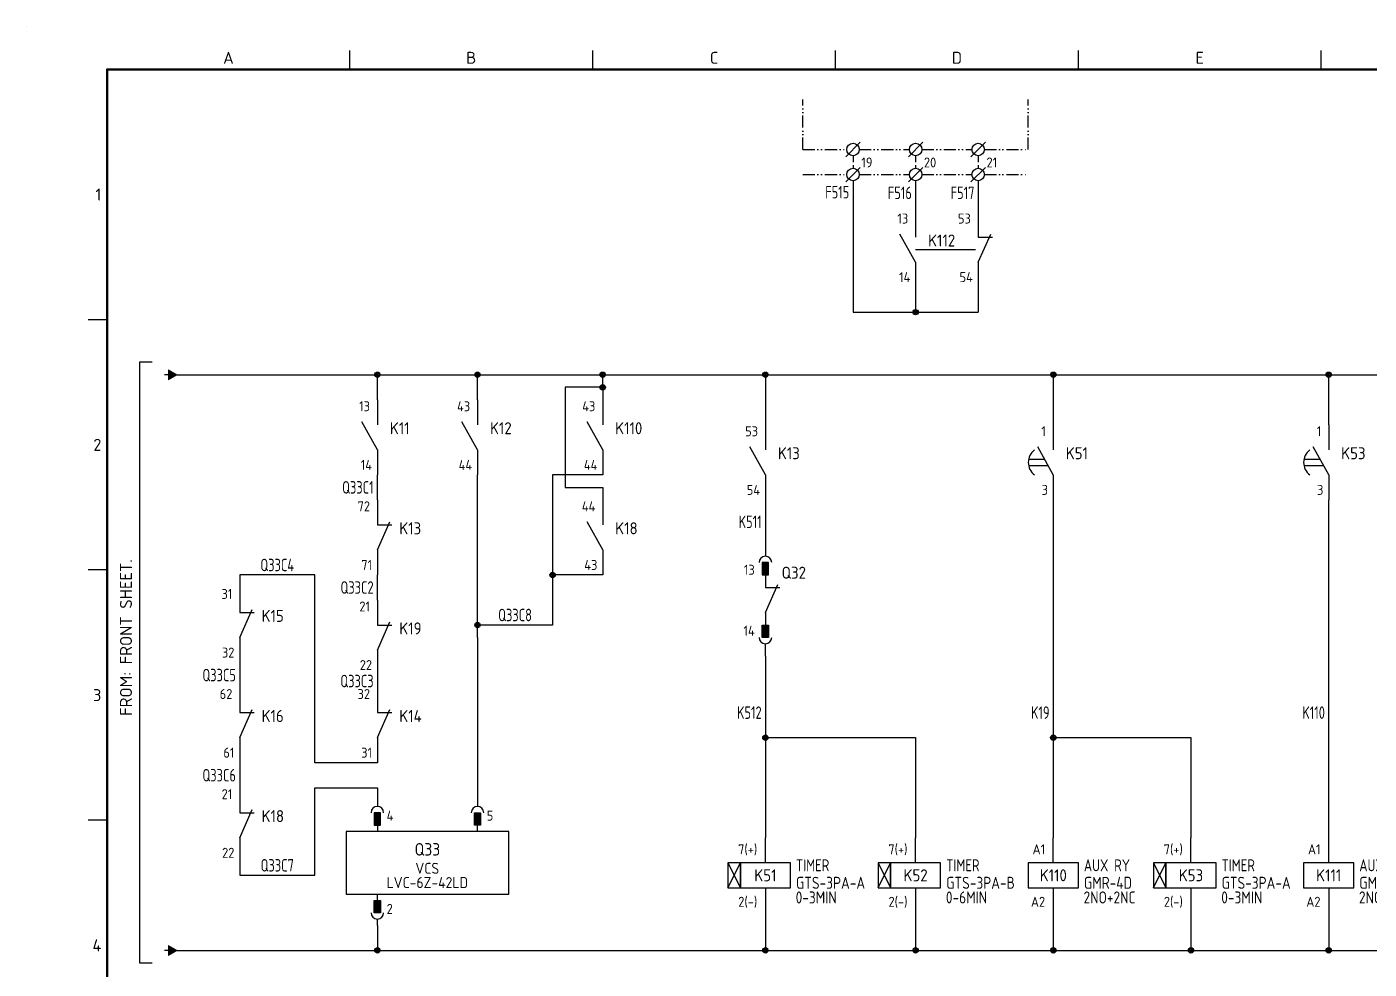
# Model space of a CAD drawing. Extents: x 0 to 556, y 1 to 306.
# Drawn here: x 0 to 268.1, y 103.8 to 292 of the extents above; entities that cross this region are included whole.
import ezdxf
from ezdxf.enums import TextEntityAlignment as Align

# ---------------------------------------------------------------- set-up
doc = ezdxf.new("R2010")
doc.units = 0
doc.linetypes.add('ACAD_ISO12W100', pattern=[21, 12, -3, 0, -3, 0, -3])
doc.linetypes.add('HIDDEN', pattern=[0.375, 0.25, -0.125])
for name, color, linetype in [('LINK', 7, 'Continuous'), ('MISC', 7, 'Continuous'), ('Sheet Line', 3, 'Continuous'), ('Sheet Text', 2, 'Continuous'), ('SYMS', 7, 'Continuous'), ('TAGS', 7, 'Continuous'), ('TERMS', 7, 'Continuous'), ('WIRE_YELLOW', 2, 'Continuous'), ('WIREFIXED', 7, 'Continuous'), ('WIRENO', 7, 'Continuous')]:
    doc.layers.add(name, color=color, linetype=linetype)
doc.layers.add('Sheet Out Line', color=2, linetype='Continuous', lineweight=50)
doc.styles.add('WD', font='ISOCP2.shx')
doc.styles.add('WD_IEC', font='ISOCP2.shx', dxfattribs={"width": 1.1, "height": 2.4, "bigfont": 'whgtxt.shx'})

# ---------------------------------------------------------------- blocks, each defined once
blk = doc.blocks.new('VB422_AUXCONTACT1')
for p, q in [((0, 7.5), (0, 2.5)), ((0, -2.5), (2.5, 3.12)), ((0, 2.5), (2.87, 2.5)), ((0, -2.5), (0, -7.5))]:
    blk.add_line(p, q)
at = {"linetype": 'Continuous', "style": 'WD_IEC'}
for tag, p in [('TERM01', (-1.47, 5.21)), ('TERM02', (-1.06, -6.5))]:
    blk.add_attdef(tag, text='', height=2, dxfattribs=at).set_placement(p, align=Align.RIGHT)
at = {"style": 'WD_IEC', "flags": 1}
for tag, p, height in [('X2TERM01', (0, 7.5), 0.34), ('X4LINK', (-0.55, 0), 0.32), ('X1LINK', (1.92, 0), 0.32), ('X8TERM02', (0, -7.5), 0.34)]:
    blk.add_attdef(tag, p, '', height=height, dxfattribs=at)
at = {"style": 'WD_IEC'}
for tag, p in [('TAG2', (4.38, 0.62)), ('TEXT1', (4.38, -2.89)), ('TEXT2', (4.38, -6.09))]:
    blk.add_attdef(tag, p, '', height=2.4, dxfattribs=at)
for tag, p in [('INST', (-2.43, -9.12)), ('LOC', (-2.58, -10.73))]:
    blk.add_attdef(tag, text='', height=1, dxfattribs=at).set_placement(p, align=Align.RIGHT)
at = {"style": 'WD_IEC', "flags": 1}
for tag, p in [('FAMILY', (-2.53, -13.64)), ('XREF', (-2.58, -12.19)), ('CONTACT', (-2.6, -15.24))]:
    blk.add_attdef(tag, text='', height=1, dxfattribs=at).set_placement(p, align=Align.RIGHT)
blk = doc.blocks.new('HT0_TB1')
blk.add_circle((0, 0), 1.25)
at = {"layer": 'SYMS'}
blk.add_line((-1.44, -1.44), (1.44, 1.44), dxfattribs=at)
at = {"flags": 1}
for tag, p, height, style in [('X4LINK', (-1.25, 0), 0.01, 'WD'), ('X4TERM01', (-1.25, 0), 0.25, 'WD_IEC'), ('X2TERM01', (0, 1.25), 0.25, 'WD_IEC'), ('X1LINK', (1.25, 0), 0.01, 'WD'), ('X1TERM01', (1.25, 0), 0.25, 'WD_IEC'), ('X8TERM01', (0, -1.25), 0.25, 'WD_IEC')]:
    blk.add_attdef(tag, p, '', height=height, dxfattribs=dict(at, style=style))
blk = doc.blocks.new('WD_WNV')
at = {"linetype": 'Continuous', "style": 'WD_IEC', "width": 0.8}
blk.add_attdef('WIRENO', text='', height=2.5, rotation=90, dxfattribs=at).set_placement((-0.75, 0), align=Align.CENTER)
at = {"style": 'WD_IEC', "flags": 1}
for tag, p in [('W08USER', (-1, 0.375)), ('W04USER', (-1, 0.875)), ('W05USER', (-1, 0.75)), ('W09USER', (-1, 0.25)), ('W03USER', (-1, 1)), ('W06USER', (-1, 0.625)), ('W07USER', (-1, 0.5)), ('W02USER', (-1, 1.125)), ('W01USER', (-1, 1.25)), ('W10USER', (-1, 0.125))]:
    blk.add_attdef(tag, text='', height=0.08, dxfattribs=at).set_placement(p, align=Align.CENTER)
blk = doc.blocks.new('VB421_AUXCONTACT1')
for p, q in [((0, 7.5), (0, 2.5)), ((0, -2.5), (-3.12, 3.12)), ((0, -2.5), (0, -7.5))]:
    blk.add_line(p, q)
at = {"linetype": 'Continuous', "style": 'WD_IEC'}
for tag, p in [('TERM01', (-1.47, 5.21)), ('TERM02', (-1.06, -6.5))]:
    blk.add_attdef(tag, text='', height=2, dxfattribs=at).set_placement(p, align=Align.RIGHT)
at = {"style": 'WD_IEC', "flags": 1}
for tag, p, height in [('X2TERM01', (0, 7.5), 0.34), ('X4LINK', (-2.75, 0), 0.32), ('X1LINK', (0, 0), 0.34), ('X8TERM02', (0, -7.5), 0.34)]:
    blk.add_attdef(tag, p, '', height=height, dxfattribs=at)
at = {"style": 'WD_IEC'}
for tag, p in [('TAG2', (2.5, 0.62)), ('TEXT1', (2.5, -2.89)), ('TEXT2', (2.5, -6.09))]:
    blk.add_attdef(tag, p, '', height=2.4, dxfattribs=at)
for tag, p in [('INST', (-2.43, -9.12)), ('LOC', (-2.58, -10.73))]:
    blk.add_attdef(tag, text='', height=1, dxfattribs=at).set_placement(p, align=Align.RIGHT)
at = {"style": 'WD_IEC', "flags": 1}
for tag, p in [('FAMILY', (-2.53, -13.64)), ('XREF', (-2.58, -12.19)), ('CONTACT', (-2.6, -15.24))]:
    blk.add_attdef(tag, text='', height=1, dxfattribs=at).set_placement(p, align=Align.RIGHT)
blk = doc.blocks.new('HT0W_TB1')
blk.add_circle((0, 0), 1.25)
at = {"layer": 'SYMS'}
blk.add_line((-1.44, -1.44), (1.44, 1.44), dxfattribs=at)
at = {"style": 'WD_IEC', "flags": 1}
for tag, p in [('INST', (-1.04, 7.87)), ('LOC', (-1.04, 4.87))]:
    blk.add_attdef(tag, text='', height=2.5, dxfattribs=at).set_placement(p, align=Align.BOTTOM_RIGHT)
at = {"style": 'WD_IEC'}
blk.add_attdef('TAGSTRIP', text='', height=2.5, dxfattribs=at).set_placement((-1.04, 1.87), align=Align.BOTTOM_RIGHT)
blk.add_attdef('TERM01', text='', height=2, dxfattribs=at).set_placement((1.66, 0.81), align=Align.BOTTOM_LEFT)
at = {"flags": 1}
for tag, p, height, style in [('X4LINK', (-1.25, 0), 0.01, 'WD'), ('X4TERM01', (-1.25, 0), 0.25, 'WD_IEC'), ('STRIPSEQ', (-0.02, -0.02), 0.025, 'WD_IEC'), ('X2TERM01', (0, 1.25), 0.25, 'WD_IEC'), ('X1LINK', (1.25, 0), 0.01, 'WD'), ('X1TERM01', (1.25, 0), 0.25, 'WD_IEC'), ('LINKTERM', (-0.02, -0.06), 0.025, 'WD_IEC'), ('X8TERM01', (0, -1.25), 0.25, 'WD_IEC')]:
    blk.add_attdef(tag, p, '', height=height, dxfattribs=dict(at, style=style))
at = {"style": 'WD_IEC', "flags": 1}
for tag, height, p in [('MFG', 1, (-2.09, -3.63)), ('CAT', 1, (-1.95, -2.37)), ('ASSYCODE', 1, (-2.04, -4.92)), ('DESC1', 2, (-1.78, -7.62)), ('DESC3', 2, (-1.78, -12.55)), ('DESC2', 2, (-1.78, -10.06))]:
    blk.add_attdef(tag, text='', height=height, dxfattribs=at).set_placement(p, align=Align.RIGHT)
blk = doc.blocks.new('LSSA3')
blk.add_circle((0, 292), 0.01)
at = {"layer": 'Sheet Line'}
for p, q in [((64.5, 283.5), (64.5, 287.25)), ((113, 283.5), (113, 287.25)), ((161.5, 283.5), (161.5, 287.25)), ((210, 283.5), (210, 287.25)), ((258.5, 283.5), (258.5, 287.25)), ((16, 233.5), (12.25, 233.5)), ((16, 183.5), (12.25, 183.5)), ((16, 133.5), (12.25, 133.5))]:
    blk.add_line(p, q, dxfattribs=at)
at = {"layer": 'Sheet Out Line'}
blk.add_lwpolyline([(16, 6.5), (404, 6.5), (404, 283.5), (16, 283.5)], close=True, dxfattribs=at)
at = {"style": 'WD_IEC', "width": 1.1}
for tag, height, p in [('DESC4', 2.4, (57.5, 39.5)), ('CUSTOMERS31', 3.8, (219, 38)), ('TITLE1', 3.6, (333, 37.5)), ('CUSTOMERS21', 3.8, (219, 35.25)), ('DESC3', 2.4, (57.5, 33.5)), ('CUSTOMERS32', 3.8, (219, 32.5)), ('TITLE2', 3.6, (333, 32.5)), ('CUSTOMERS22', 3.8, (219, 29.75)), ('RN', 3.5, (398, 28.75)), ('DESC2', 2.4, (57.5, 27.5)), ('CUSTOMERS33', 3.8, (219, 27)), ('TITLE3', 3.6, (333, 27.5)), ('DESC1', 2.4, (57.5, 21.5)), ('FILE', 2.4, (314, 18.5)), ('WORKNO', 3.5, (365.5, 18.5)), ('DESC0', 2.4, (57.5, 15.5)), ('SHN', 2.4, (395, 12)), ('TSH', 2.4, (401, 9))]:
    blk.add_attdef(tag, text='', height=height, dxfattribs=at).set_placement(p, align=Align.MIDDLE_CENTER)
at = {"style": 'WD_IEC'}
for tag, p in [('DATE4', (96.5, 39.5)), ('DRWN4', (111.5, 39.5)), ('DSGN4', (126.5, 39.5)), ('CHKD4', (141.5, 39.5)), ('APPD4', (156.5, 39.5)), ('DATE3', (96.5, 33.5)), ('DRWN3', (111.5, 33.5)), ('DSGN3', (126.5, 33.5)), ('CHKD3', (141.5, 33.5)), ('APPD3', (156.5, 33.5)), ('DATE2', (96.5, 27.5)), ('DRWN2', (111.5, 27.5)), ('DSGN2', (126.5, 27.5)), ('CHKD2', (141.5, 27.5)), ('APPD2', (156.5, 27.5)), ('DATE1', (96.5, 21.5)), ('DRWN1', (111.5, 21.5)), ('DSGN1', (126.5, 21.5)), ('CHKD1', (141.5, 21.5)), ('APPD1', (156.5, 21.5)), ('DATE0', (96.5, 15.5)), ('DRWN0', (111.5, 15.5)), ('DSGN0', (126.5, 15.5)), ('CHKD0', (141.5, 15.5)), ('APPD0', (156.5, 15.5))]:
    blk.add_attdef(tag, text='', height=2.4, dxfattribs=at).set_placement(p, align=Align.MIDDLE_CENTER)
at = {"style": 'WD_IEC', "width": 1.1}
for tag, p in [('DWG1ST', (345, 10.5)), ('DWGNO', (373.49, 10.5))]:
    blk.add_attdef(tag, text='', height=3.5, dxfattribs=at).set_placement(p, align=Align.MIDDLE_LEFT)
at = {"style": 'WD_IEC', "width": 1.1, "flags": 9}
blk.add_attdef('WD_TB', (0, 0), '', height=2.4, dxfattribs=at)
at = {"layer": 'Sheet Text', "style": 'WD_IEC', "width": 1.1}
for s, p in [('A', (40.25, 284.62)), ('B', (88.75, 284.62)), ('C', (137.25, 284.62)), ('D', (185.75, 284.62)), ('E', (234.25, 284.62))]:
    blk.add_text(s, height=2.4, dxfattribs=at).set_placement(p, align=Align.CENTER)
for s, p in [('1', (14.88, 258.5)), ('2', (14.88, 208.5)), ('3', (14.88, 158.5)), ('4', (14.88, 108.5))]:
    blk.add_text(s, height=2.4, dxfattribs=at).set_placement(p, align=Align.MIDDLE_RIGHT)
blk = doc.blocks.new('VA21_VCSQ2')
for p, q in [((0, 0), (0, -1.25)), ((20, 0), (20, -1.25)), ((20, -6.25), (20, -2.5)), ((0, -5), (0, -6.25)), ((26.25, -6.25), (-6.25, -6.25)), ((-6.25, -6.25), (-6.25, -18.75)), ((0, -6.25), (0, -6.25)), ((26.25, -18.75), (26.25, -6.25)), ((-6.25, -10.01), (-6.25, -10.01)), ((-6.25, -18.75), (26.25, -18.75)), ((0, -18.75), (0, -18.75)), ((0, -20), (0, -18.75)), ((0, -25), (0, -23.75))]:
    blk.add_line(p, q)
for points in [[(0.62, -2.5), (-0.62, -2.5), (-0.62, -5), (0.62, -5)], [(19.38, -2.5), (20.62, -2.5), (20.62, -5), (19.38, -5)], [(0.62, -22.5), (-0.62, -22.5), (-0.62, -20), (0.62, -20)]]:
    blk.add_lwpolyline(points, close=True)
for centre, start, end in [((0, -2.5), 0, 180), ((20, -2.5), 0, 180), ((0, -22.5), 180, 0)]:
    blk.add_arc(centre, 1.25, start, end)
for points in [[(0.62, -5), (0.62, -2.5), (-0.62, -5), (-0.62, -2.5)], [(19.38, -5), (19.38, -2.5), (20.62, -5), (20.62, -2.5)], [(0.62, -20), (0.62, -22.5), (-0.62, -20), (-0.62, -22.5)]]:
    blk.add_solid(points)
at = {"flags": 1}
for tag, p, height, style in [('X2TERM01', (0, 0), 0.08, 'WD'), ('X2TERM03', (20, 0), 0.08, 'WD'), ('FAMILY', (26.85, -10.78), 1, 'WD_IEC'), ('CAT', (26.86, -9.24), 1, 'WD_IEC'), ('CATDESC', (26.85, -12.28), 1, 'WD_IEC'), ('MFG', (26.9, -13.57), 1, 'WD_IEC'), ('ASSYCODE', (26.79, -14.93), 1, 'WD_IEC'), ('RATING10', (26.79, -16.3), 1, 'WD_IEC'), ('RATING1', (26.79, -17.67), 1, 'WD_IEC'), ('RATING2', (26.79, -19.04), 1, 'WD_IEC'), ('X8TERM02', (0, -25), 0.08, 'WD')]:
    blk.add_attdef(tag, p, '', height=height, dxfattribs=dict(at, style=style))
at = {"linetype": 'Continuous', "style": 'WD'}
for tag, p in [('TERM01', (1.85, -3.08)), ('TERM03', (21.85, -3.08)), ('TERM02', (1.85, -21.72))]:
    blk.add_attdef(tag, text='', height=2, dxfattribs=at).set_placement(p, align=Align.MIDDLE_LEFT)
at = {"style": 'WD_IEC', "flags": 1}
for tag, p in [('LOC', (26.95, -7.35)), ('INST', (26.98, -6.05))]:
    blk.add_attdef(tag, text='', height=1, dxfattribs=at).set_placement(p, align=Align.MIDDLE_LEFT)
at = {"style": 'WD_IEC'}
for tag, height, p in [('TAG1', 2.5, (9.99, -9.81)), ('RATING12', 2.2, (9.97, -13.6)), ('RATING11', 2.2, (9.97, -16.45))]:
    blk.add_attdef(tag, text='', height=height, dxfattribs=at).set_placement(p, align=Align.MIDDLE_CENTER)
at = {"lineweight": 9, "style": 'WD_IEC'}
for tag, p in [('NO', (-4.31, -38.19)), ('NC', (-4.31, -41.69))]:
    blk.add_attdef(tag, text='', height=2.5, dxfattribs=at).set_placement(p, align=Align.TOP_RIGHT)
for tag, p in [('XREFNO', (-2.81, -38.19)), ('XREFNC', (-2.81, -41.69))]:
    blk.add_attdef(tag, text='', height=2.5, dxfattribs=at).set_placement(p, align=Align.TOP_LEFT)
blk = doc.blocks.new('WDDOT')
for radius in [0.529, 0.33, 0.164]:
    blk.add_circle((0, 0), radius)
blk = doc.blocks.new('VONF1N')
blk.add_hatch(color=256).paths.add_polyline_path([(1, -0.768), (-1, -0.768), (0, -2.5)])
at = {"flags": 128}
blk.add_lwpolyline([(0, -0.768), (0, 0)], dxfattribs=at)
at = {"lineweight": 0, "flags": 128}
for points in [[(1, -0.768), (-1, -0.768), (0, -2.5)], [(1, -0.768), (0, -2.5)]]:
    blk.add_lwpolyline(points, dxfattribs=at)
at = {"style": 'WD', "flags": 1}
for tag, p in [('X2TERM01', (0, -0.768)), ('X8TERM02', (0, -2.5))]:
    blk.add_attdef(tag, p, '', height=0.08, dxfattribs=at)
blk = doc.blocks.new('VJ31_TIMER_COIL1')
for p, q in [((0, 2.5), (0, 7.5)), ((-7.5, -2.5), (-5, 2.5)), ((-7.5, 2.5), (-5, -2.5)), ((0, -2.5), (0, -7.5))]:
    blk.add_line(p, q)
for points in [[(-7.5, 2.5), (-7.5, -2.5), (-5, -2.5), (-5, 2.5)], [(-5, 2.5), (-5, -2.5), (5, -2.5), (5, 2.5)]]:
    blk.add_lwpolyline(points, close=True)
at = {"style": 'WD_IEC'}
for tag, p in [('TERM01', (-1.63, 4.2)), ('TERM02', (-1.63, -6.29))]:
    blk.add_attdef(tag, text='', height=2, dxfattribs=at).set_placement(p, align=Align.RIGHT)
at = {"flags": 1}
for tag, p, height, style in [('X2TERM01', (0, 7.5), 0.08, 'WD'), ('X4LINK', (-7.5, 0), 0.32, 'WD_IEC'), ('LOC', (1.75, -5.81), 1, 'WD'), ('INST', (1.91, -4.61), 1, 'WD'), ('X8TERM02', (0, -7.5), 0.08, 'WD'), ('CAT', (1.81, -7.11), 1, 'WD'), ('FAMILY', (1.87, -8.35), 1, 'WD'), ('ASSYCODE', (1.66, -10.93), 1, 'WD'), ('MFG', (1.68, -9.67), 1, 'WD'), ('WDTAGALT', (1.66, -12.18), 1, 'WD')]:
    blk.add_attdef(tag, p, '', height=height, dxfattribs=dict(at, style=style))
at = {"style": 'WD_IEC'}
for tag, p, width in [('RATING12', (6.11, 0.8), 0.85), ('RATING11', (6.11, -2.7), 0.9), ('TEXT1', (6.04, -5.62), 0.9)]:
    blk.add_attdef(tag, p, '', height=2.4, dxfattribs=dict(at, width=width))
blk.add_attdef('TAG1', text='', height=2.4, dxfattribs=at).set_placement((0, 0), align=Align.MIDDLE_CENTER)
at = {"style": 'WD_IEC', "width": 0.9, "flags": 1}
blk.add_attdef('X1LINK', (5, 0), '', height=0.32, dxfattribs=at)
at = {"lineweight": 9, "style": 'WD_IEC'}
for tag, p in [('NO', (-5.5, -16.5)), ('NC', (-5.5, -20))]:
    blk.add_attdef(tag, text='', height=2.5, dxfattribs=at).set_placement(p, align=Align.TOP_RIGHT)
for tag, p in [('XREFNO', (-4, -16.5)), ('XREFNC', (-4, -20))]:
    blk.add_attdef(tag, text='', height=2.5, dxfattribs=at).set_placement(p, align=Align.TOP_LEFT)
blk = doc.blocks.new('VJ11_AUXRY_Q1')
for p, q in [((0, 2.5), (0, 7.5)), ((0, -2.5), (0, -7.5))]:
    blk.add_line(p, q)
blk.add_lwpolyline([(-5, 2.5), (-5, -2.5), (5, -2.5), (5, 2.5)], close=True)
at = {"style": 'WD_IEC'}
for tag, p in [('TERM01', (-1.63, 4.2)), ('TERM02', (-1.63, -6.29))]:
    blk.add_attdef(tag, text='', height=2, dxfattribs=at).set_placement(p, align=Align.RIGHT)
at = {"style": 'WD_IEC', "flags": 1}
for tag, p, height in [('X2TERM01', (0, 7.5), 0.32), ('X4LINK', (-5, 0), 0.32), ('X1LINK', (5, 0), 0.32), ('LOC', (2.14, -5.76), 1), ('INST', (2.17, -4.46), 1), ('X8TERM02', (0, -7.5), 0.32), ('FAMILY', (2.27, -7.15), 1), ('MFG', (2.34, -8.68), 1), ('ASSYCODE', (2.25, -11.11), 1), ('CAT', (2.31, -9.98), 1), ('WDTAGALT', (2.25, -12.35), 1), ('PEER_PINLIST', (2.25, -13.65), 1)]:
    blk.add_attdef(tag, p, '', height=height, dxfattribs=at)
at = {"style": 'WD_IEC'}
for tag, p, width in [('RATING12', (6.11, 0.8), 0.85), ('RATING11', (6.11, -2.7), 0.9), ('RATING1', (6.04, -5.62), 0.9)]:
    blk.add_attdef(tag, p, '', height=2.4, dxfattribs=dict(at, width=width))
blk.add_attdef('TAG1', text='', height=2.4, dxfattribs=at).set_placement((0, 0), align=Align.MIDDLE_CENTER)
at = {"lineweight": 9, "style": 'WD_IEC'}
for tag, p in [('NO', (-5.5, -16.5)), ('NC', (-5.5, -20))]:
    blk.add_attdef(tag, text='', height=2.5, dxfattribs=at).set_placement(p, align=Align.TOP_RIGHT)
for tag, p in [('XREFNO', (-4, -16.5)), ('XREFNC', (-4, -20))]:
    blk.add_attdef(tag, text='', height=2.5, dxfattribs=at).set_placement(p, align=Align.TOP_LEFT)
blk = doc.blocks.new('VJ321_TIMER1')
for p, q in [((0, 7.5), (0, 2.5)), ((0, -2.5), (-3.12, 3.12)), ((-4.94, 0.62), (-1.74, 0.62)), ((-4.94, -0.62), (-1.04, -0.62)), ((0, -2.5), (0, -7.5))]:
    blk.add_line(p, q)
blk.add_arc((-1.88, 0), 3.12, 126.8699, 233.1301)
at = {"linetype": 'Continuous', "style": 'WD_IEC'}
for tag, p in [('TERM01', (-1.47, 5.21)), ('TERM02', (-1.06, -6.5))]:
    blk.add_attdef(tag, text='', height=2, dxfattribs=at).set_placement(p, align=Align.RIGHT)
at = {"style": 'WD_IEC', "flags": 1}
for tag, p in [('X2TERM01', (0, 7.5)), ('X4LINK', (-5.75, 0)), ('X1LINK', (-0.5, 0)), ('X8TERM02', (0, -7.5))]:
    blk.add_attdef(tag, p, '', height=0.32, dxfattribs=at)
at = {"style": 'WD_IEC'}
for tag, p in [('TAG2', (2.5, 0.62)), ('TEXT1', (2.5, -2.89)), ('TEXT2', (2.5, -6.09))]:
    blk.add_attdef(tag, p, '', height=2.4, dxfattribs=at)
at = {"style": 'WD', "flags": 1}
for tag, p in [('INST', (-7.16, 1.33)), ('LOC', (-7.26, -0.03)), ('FAMILY', (-7.22, -2.55)), ('XREF', (-7.24, -1.29)), ('CONTACT', (-7.29, -3.89))]:
    blk.add_attdef(tag, text='', height=1, dxfattribs=at).set_placement(p, align=Align.RIGHT)
blk = doc.blocks.new('VA122_AUXCONTACT')
for p, q in [((0, 11.25), (0, 8.75)), ((0, 7.5), (0, 2.5)), ((0, -2.5), (2.5, 3.12)), ((0, 2.5), (2.87, 2.5)), ((0, -2.5), (0, -7.5)), ((0, -11.25), (0, -8.75))]:
    blk.add_line(p, q)
for points in [[(0.62, 7.5), (-0.62, 7.5), (-0.62, 5), (0.62, 5)], [(0.62, -7.5), (-0.62, -7.5), (-0.62, -5), (0.62, -5)]]:
    blk.add_lwpolyline(points, close=True)
for centre, start, end in [((0, 7.5), 0, 180), ((0, -7.5), 180, 0)]:
    blk.add_arc(centre, 1.25, start, end)
for points in [[(0.62, 5), (0.62, 7.5), (-0.62, 5), (-0.62, 7.5)], [(0.62, -5), (0.62, -7.5), (-0.62, -5), (-0.62, -7.5)]]:
    blk.add_solid(points)
at = {"flags": 1}
for tag, p, height, style in [('X2TERM01', (0, 11.25), 0.08, 'WD'), ('X4LINK', (-0.55, 0), 0.32, 'WD_IEC'), ('X1LINK', (1.92, 0), 0.32, 'WD_IEC'), ('X8TERM02', (0, -11.25), 0.08, 'WD')]:
    blk.add_attdef(tag, p, '', height=height, dxfattribs=dict(at, style=style))
at = {"style": 'WD_IEC'}
for tag, p in [('TERM01', (-2.13, 5.04)), ('TERM02', (-2.13, -7.13))]:
    blk.add_attdef(tag, text='', height=2, dxfattribs=at).set_placement(p, align=Align.RIGHT)
for tag, p in [('TAG2', (3.23, 5.46)), ('TEXT1', (3.23, 1.42)), ('TEXT2', (3.23, -1.5))]:
    blk.add_attdef(tag, text='', height=2.4, dxfattribs=at).set_placement(p, align=Align.MIDDLE_LEFT)
at = {"style": 'WD_IEC', "flags": 1}
blk.add_attdef('XREF', text='', height=1.8, dxfattribs=at).set_placement((3.23, -3.96), align=Align.MIDDLE_LEFT)
for tag, p in [('INST', (-2.37, -9.97)), ('LOC', (-2.4, -11.27)), ('CONTACT', (-2.27, -14)), ('FAMILY', (-2.27, -12.66))]:
    blk.add_attdef(tag, text='', height=1, dxfattribs=at).set_placement(p, align=Align.RIGHT)
blk = doc.blocks.new('WD_WNH')
at = {"linetype": 'Continuous', "style": 'WD_IEC', "width": 0.8}
blk.add_attdef('WIRENO', text='', height=2.5, dxfattribs=at).set_placement((0, 0.75), align=Align.CENTER)
at = {"style": 'WD_IEC', "flags": 1}
for tag, p in [('W08USER', (0, 0.375)), ('W04USER', (0, 0.875)), ('W05USER', (0, 0.75)), ('W09USER', (0, 0.25)), ('W03USER', (0, 1)), ('W06USER', (0, 0.625)), ('W07USER', (0, 0.5)), ('W02USER', (0, 1.125)), ('W01USER', (0, 1.25)), ('W10USER', (0, 0.125))]:
    blk.add_attdef(tag, text='', height=0.08, dxfattribs=at).set_placement(p, align=Align.CENTER)

msp = doc.modelspace()

# ---------------------------------------------------------------- linework, layer by layer
at = {"linetype": 'ACAD_ISO12W100', "ltscale": 0.2}
for p, q in [((155, 267.5), (155, 277.5)), ((200, 267.5), (200, 277.5)), ((155, 267.5), (163.75, 267.5)), ((166.25, 267.5), (176.25, 267.5)), ((178.75, 267.5), (188.75, 267.5)), ((191.25, 267.5), (200, 267.5)), ((155, 262.5), (163.75, 262.5)), ((166.25, 262.5), (176.25, 262.5)), ((178.75, 262.5), (188.75, 262.5)), ((191.25, 262.5), (200, 262.5))]:
    msp.add_line(p, q, dxfattribs=at)
at = {"linetype": 'HIDDEN', "ltscale": 5}
for p, q in [((165, 266.25), (165, 263.75)), ((177.5, 266.25), (177.5, 263.75)), ((190, 266.25), (190, 263.75))]:
    msp.add_line(p, q, dxfattribs=at)
at = {"linetype": 'Continuous'}
for p, q in [((25, 225), (22.5, 225)), ((22.5, 225), (22.5, 105)), ((22.5, 105), (25, 105))]:
    msp.add_line(p, q, dxfattribs=at)
at = {"layer": 'LINK'}
msp.add_lwpolyline([(177.5, 247.5), (189.45, 247.5)], dxfattribs=at)
at = {"layer": 'WIRE_YELLOW', "linetype": 'Continuous'}
for p, q in [((165, 261.25), (165, 235)), ((177.5, 261.25), (177.5, 255)), ((190, 261.25), (190, 255)), ((177.5, 240), (177.5, 235)), ((190, 240), (190, 235)), ((165, 235), (190, 235)), ((30, 222.5), (400, 222.5)), ((70, 217.5), (70, 222.5)), ((90, 217.5), (90, 222.5)), ((115, 220), (115, 222.5)), ((147.5, 222.5), (147.5, 212.5)), ((205, 222.5), (205, 212.5)), ((260, 212.5), (260, 222.5)), ((70, 197.5), (70, 202.5)), ((90, 170), (90, 202.5)), ((147.5, 197.5), (147.5, 188.75)), ((205, 197.5), (205, 130)), ((260, 130), (260, 197.5)), ((42.5, 182.5), (42.5, 180)), ((57.5, 182.5), (42.5, 182.5)), ((57.5, 145), (57.5, 182.5)), ((70, 177.5), (70, 182.5)), ((115, 182.5), (105, 182.5)), ((105, 182.5), (105, 172.5)), ((105, 172.5), (90, 172.5)), ((90, 170), (90, 137.5)), ((147.5, 166.25), (147.5, 130)), ((42.5, 165), (42.5, 160)), ((70, 162.5), (70, 160)), ((147.5, 150), (177.5, 150)), ((177.5, 150), (177.5, 130)), ((205, 150), (232.5, 150)), ((232.5, 150), (232.5, 130)), ((42.5, 145), (42.5, 140)), ((70, 145), (57.5, 145)), ((70, 145), (70, 145)), ((57.5, 122.5), (57.5, 140)), ((57.5, 140), (70, 140)), ((70, 140), (70, 137.5)), ((42.5, 125), (42.5, 122.5)), ((42.5, 122.5), (57.5, 122.5)), ((147.5, 115), (147.5, 107.5)), ((177.5, 115), (177.5, 107.5)), ((205, 115), (205, 107.5)), ((232.5, 115), (232.5, 107.5)), ((260, 115), (260, 107.5)), ((70, 112.5), (70, 107.5)), ((30, 107.5), (400, 107.5))]:
    msp.add_line(p, q, dxfattribs=at)
at = {"layer": 'WIRE_YELLOW', "color": 2, "linetype": 'Continuous'}
for p, q in [((115, 220), (107.5, 220)), ((107.5, 220), (107.5, 200)), ((115, 220), (115, 217.5)), ((107.5, 200), (115, 200)), ((115, 200), (115, 197.5))]:
    msp.add_line(p, q, dxfattribs=at)
at = {"layer": 'WIRENO', "color": 2, "linetype": 'Continuous'}
for p, q in [((115, 202.5), (105, 202.5)), ((105, 202.5), (105, 182.5))]:
    msp.add_line(p, q, dxfattribs=at)
at = {"layer": 'WIRENO', "linetype": 'Continuous'}
msp.add_line((115, 182.5), (115, 182.5), dxfattribs=at)

# ---------------------------------------------------------------- block references
at = {"linetype": 'Continuous'}
msp.add_blockref('LSSA3', (0, 0), dxfattribs=at)
at = {"layer": 'SYMS', "color": 2, "linetype": 'Continuous'}
for p in [(165, 267.5), (177.5, 267.5), (190, 267.5)]:
    msp.add_blockref('HT0_TB1', p, dxfattribs=at)
at = {"layer": 'SYMS', "linetype": 'Continuous'}
ref = msp.add_blockref('HT0W_TB1', (165, 262.5), dxfattribs=at)
ref.add_attrib('TERM01', '19', dxfattribs={"layer": 'TERMS', "height": 2, "style": 'WD_IEC'}).set_placement((166.66, 263.31), align=Align.BOTTOM_LEFT)
ref = msp.add_blockref('HT0W_TB1', (177.5, 262.5), dxfattribs=at)
ref.add_attrib('TERM01', '20', dxfattribs={"layer": 'TERMS', "height": 2, "style": 'WD_IEC'}).set_placement((179.16, 263.31), align=Align.BOTTOM_LEFT)
ref = msp.add_blockref('HT0W_TB1', (190, 262.5), dxfattribs=at)
ref.add_attrib('TERM01', '21', dxfattribs={"layer": 'TERMS', "height": 2, "style": 'WD_IEC'}).set_placement((191.66, 263.31), align=Align.BOTTOM_LEFT)
ref = msp.add_blockref('VB421_AUXCONTACT1', (177.5, 247.5), dxfattribs=at)
ref.add_attrib('TERM02', '14', dxfattribs={"layer": 'TERMS', "linetype": 'Continuous', "height": 2, "style": 'WD_IEC'}).set_placement((176.44, 241), align=Align.RIGHT)
ref.add_attrib('TERM01', '13', dxfattribs={"layer": 'TERMS', "linetype": 'Continuous', "height": 2, "style": 'WD_IEC'}).set_placement((176.03, 252.71), align=Align.RIGHT)
ref.add_attrib('TAG2', 'K112', (180, 248.12), dxfattribs={"layer": 'TAGS', "height": 2.4, "style": 'WD_IEC'})
ref = msp.add_blockref('VB422_AUXCONTACT1', (190, 247.5), dxfattribs=at)
ref.add_attrib('TERM02', '54', dxfattribs={"layer": 'TERMS', "linetype": 'Continuous', "height": 2, "style": 'WD_IEC'}).set_placement((188.94, 241), align=Align.RIGHT)
ref.add_attrib('TERM01', '53', dxfattribs={"layer": 'TERMS', "linetype": 'Continuous', "height": 2, "style": 'WD_IEC'}).set_placement((188.53, 252.71), align=Align.RIGHT)
for p in [(177.5, 235), (70, 222.5), (90, 222.5), (115, 222.5), (147.5, 222.5), (205, 222.5), (260, 222.5), (115, 220), (105, 182.5), (90, 172.5), (147.5, 150), (205, 150), (70, 107.5), (147.5, 107.5), (177.5, 107.5), (205, 107.5), (232.5, 107.5), (260, 107.5)]:
    msp.add_blockref('WDDOT', p, dxfattribs=at)
at = {"layer": 'SYMS', "linetype": 'Continuous', "rotation": 90}
for p in [(27.5, 222.5), (27.5, 107.5)]:
    msp.add_blockref('VONF1N', p, dxfattribs=at)
at = {"layer": 'SYMS', "linetype": 'Continuous'}
ref = msp.add_blockref('VB421_AUXCONTACT1', (70, 210), dxfattribs=at)
ref.add_attrib('TERM02', '14', dxfattribs={"layer": 'TERMS', "linetype": 'Continuous', "height": 2, "style": 'WD_IEC'}).set_placement((68.94, 203.5), align=Align.RIGHT)
ref.add_attrib('TERM01', '13', dxfattribs={"layer": 'TERMS', "linetype": 'Continuous', "height": 2, "style": 'WD_IEC'}).set_placement((68.53, 215.21), align=Align.RIGHT)
ref.add_attrib('TAG2', 'K11', (72.5, 210.62), dxfattribs={"layer": 'TAGS', "height": 2.4, "style": 'WD_IEC'})
ref = msp.add_blockref('VB421_AUXCONTACT1', (90, 210), dxfattribs=at)
ref.add_attrib('TERM02', '44', dxfattribs={"layer": 'TERMS', "linetype": 'Continuous', "height": 2, "style": 'WD_IEC'}).set_placement((88.94, 203.5), align=Align.RIGHT)
ref.add_attrib('TERM01', '43', dxfattribs={"layer": 'TERMS', "linetype": 'Continuous', "height": 2, "style": 'WD_IEC'}).set_placement((88.53, 215.21), align=Align.RIGHT)
ref.add_attrib('TAG2', 'K12', (92.5, 210.62), dxfattribs={"layer": 'TAGS', "height": 2.4, "style": 'WD_IEC'})
at = {"layer": 'SYMS', "color": 2, "linetype": 'Continuous'}
ref = msp.add_blockref('VB421_AUXCONTACT1', (115, 210), dxfattribs=at)
ref.add_attrib('TERM02', '44', dxfattribs={"layer": 'TERMS', "linetype": 'Continuous', "height": 2, "style": 'WD_IEC'}).set_placement((113.94, 203.5), align=Align.RIGHT)
ref.add_attrib('TERM01', '43', dxfattribs={"layer": 'TERMS', "linetype": 'Continuous', "height": 2, "style": 'WD_IEC'}).set_placement((113.53, 215.21), align=Align.RIGHT)
ref.add_attrib('TAG2', 'K110', (117.5, 210.62), dxfattribs={"layer": 'TAGS', "height": 2.4, "style": 'WD_IEC'})
at = {"layer": 'SYMS', "linetype": 'Continuous'}
ref = msp.add_blockref('VB421_AUXCONTACT1', (147.5, 205), dxfattribs=at)
ref.add_attrib('TERM02', '54', dxfattribs={"layer": 'TERMS', "linetype": 'Continuous', "height": 2, "style": 'WD_IEC'}).set_placement((146.44, 198.5), align=Align.RIGHT)
ref.add_attrib('TERM01', '53', dxfattribs={"layer": 'TERMS', "linetype": 'Continuous', "height": 2, "style": 'WD_IEC'}).set_placement((146.03, 210.21), align=Align.RIGHT)
ref.add_attrib('TAG2', 'K13', (150, 205.62), dxfattribs={"layer": 'TAGS', "height": 2.4, "style": 'WD_IEC'})
ref = msp.add_blockref('VJ321_TIMER1', (205, 205), dxfattribs=at)
ref.add_attrib('TERM02', '3', dxfattribs={"layer": 'TERMS', "linetype": 'Continuous', "height": 2, "style": 'WD_IEC'}).set_placement((203.94, 198.5), align=Align.RIGHT)
ref.add_attrib('TERM01', '1', dxfattribs={"layer": 'TERMS', "linetype": 'Continuous', "height": 2, "style": 'WD_IEC'}).set_placement((203.53, 210.21), align=Align.RIGHT)
ref.add_attrib('TAG2', 'K51', (207.5, 205.62), dxfattribs={"layer": 'TAGS', "height": 2.4, "style": 'WD_IEC'})
ref = msp.add_blockref('VJ321_TIMER1', (260, 205), dxfattribs=at)
ref.add_attrib('TERM02', '3', dxfattribs={"layer": 'TERMS', "linetype": 'Continuous', "height": 2, "style": 'WD_IEC'}).set_placement((258.94, 198.5), align=Align.RIGHT)
ref.add_attrib('TERM01', '1', dxfattribs={"layer": 'TERMS', "linetype": 'Continuous', "height": 2, "style": 'WD_IEC'}).set_placement((258.53, 210.21), align=Align.RIGHT)
ref.add_attrib('TAG2', 'K53', (262.5, 205.62), dxfattribs={"layer": 'TAGS', "height": 2.4, "style": 'WD_IEC'})
ref = msp.add_blockref('VB422_AUXCONTACT1', (70, 190), dxfattribs=at)
ref.add_attrib('TERM02', '71', dxfattribs={"layer": 'TERMS', "linetype": 'Continuous', "height": 2, "style": 'WD_IEC'}).set_placement((68.94, 183.5), align=Align.RIGHT)
ref.add_attrib('TERM01', '72', dxfattribs={"layer": 'TERMS', "linetype": 'Continuous', "height": 2, "style": 'WD_IEC'}).set_placement((68.53, 195.21), align=Align.RIGHT)
ref.add_attrib('TAG2', 'K13', (74.38, 190.62), dxfattribs={"layer": 'TAGS', "height": 2.4, "style": 'WD_IEC'})
at = {"layer": 'SYMS', "color": 2, "linetype": 'Continuous'}
ref = msp.add_blockref('VB421_AUXCONTACT1', (115, 190), dxfattribs=at)
ref.add_attrib('TERM02', '43', dxfattribs={"layer": 'TERMS', "linetype": 'Continuous', "height": 2, "style": 'WD_IEC'}).set_placement((113.94, 183.5), align=Align.RIGHT)
ref.add_attrib('TERM01', '44', dxfattribs={"layer": 'TERMS', "linetype": 'Continuous', "height": 2, "style": 'WD_IEC'}).set_placement((113.53, 195.21), align=Align.RIGHT)
ref.add_attrib('TAG2', 'K18', (117.5, 190.62), dxfattribs={"layer": 'TAGS', "height": 2.4, "style": 'WD_IEC'})
at = {"layer": 'SYMS', "linetype": 'Continuous'}
ref = msp.add_blockref('VA122_AUXCONTACT', (147.5, 177.5), dxfattribs=at)
ref.add_attrib('TERM02', '14', dxfattribs={"layer": 'TERMS', "height": 2, "style": 'WD_IEC'}).set_placement((145.37, 170.37), align=Align.RIGHT)
ref.add_attrib('TERM01', '13', dxfattribs={"layer": 'TERMS', "height": 2, "style": 'WD_IEC'}).set_placement((145.37, 182.54), align=Align.RIGHT)
ref.add_attrib('TAG2', 'Q32', dxfattribs={"layer": 'TAGS', "height": 2.4, "style": 'WD_IEC'}).set_placement((150.73, 182.96), align=Align.MIDDLE_LEFT)
ref = msp.add_blockref('VB422_AUXCONTACT1', (42.5, 172.5), dxfattribs=at)
ref.add_attrib('TERM02', '32', dxfattribs={"layer": 'TERMS', "linetype": 'Continuous', "height": 2, "style": 'WD_IEC'}).set_placement((41.44, 166), align=Align.RIGHT)
ref.add_attrib('TERM01', '31', dxfattribs={"layer": 'TERMS', "linetype": 'Continuous', "height": 2, "style": 'WD_IEC'}).set_placement((41.03, 177.71), align=Align.RIGHT)
ref.add_attrib('TAG2', 'K15', (46.88, 173.12), dxfattribs={"layer": 'TAGS', "height": 2.4, "style": 'WD_IEC'})
ref = msp.add_blockref('VB422_AUXCONTACT1', (70, 170), dxfattribs=at)
ref.add_attrib('TERM02', '22', dxfattribs={"layer": 'TERMS', "linetype": 'Continuous', "height": 2, "style": 'WD_IEC'}).set_placement((68.94, 163.5), align=Align.RIGHT)
ref.add_attrib('TERM01', '21', dxfattribs={"layer": 'TERMS', "linetype": 'Continuous', "height": 2, "style": 'WD_IEC'}).set_placement((68.53, 175.21), align=Align.RIGHT)
ref.add_attrib('TAG2', 'K19', (74.38, 170.62), dxfattribs={"layer": 'TAGS', "height": 2.4, "style": 'WD_IEC'})
ref = msp.add_blockref('VB422_AUXCONTACT1', (42.5, 152.5), dxfattribs=at)
ref.add_attrib('TERM02', '61', dxfattribs={"layer": 'TERMS', "linetype": 'Continuous', "height": 2, "style": 'WD_IEC'}).set_placement((41.44, 146), align=Align.RIGHT)
ref.add_attrib('TERM01', '62', dxfattribs={"layer": 'TERMS', "linetype": 'Continuous', "height": 2, "style": 'WD_IEC'}).set_placement((41.03, 157.71), align=Align.RIGHT)
ref.add_attrib('TAG2', 'K16', (46.88, 153.12), dxfattribs={"layer": 'TAGS', "height": 2.4, "style": 'WD_IEC'})
ref = msp.add_blockref('VB422_AUXCONTACT1', (70, 152.5), dxfattribs=at)
ref.add_attrib('TERM02', '31', dxfattribs={"layer": 'TERMS', "linetype": 'Continuous', "height": 2, "style": 'WD_IEC'}).set_placement((68.94, 146), align=Align.RIGHT)
ref.add_attrib('TERM01', '32', dxfattribs={"layer": 'TERMS', "linetype": 'Continuous', "height": 2, "style": 'WD_IEC'}).set_placement((68.53, 157.71), align=Align.RIGHT)
ref.add_attrib('TAG2', 'K14', (74.38, 153.12), dxfattribs={"layer": 'TAGS', "height": 2.4, "style": 'WD_IEC'})
ref = msp.add_blockref('VB422_AUXCONTACT1', (42.5, 132.5), dxfattribs=at)
ref.add_attrib('TERM02', '22', dxfattribs={"layer": 'TERMS', "linetype": 'Continuous', "height": 2, "style": 'WD_IEC'}).set_placement((41.44, 126), align=Align.RIGHT)
ref.add_attrib('TERM01', '21', dxfattribs={"layer": 'TERMS', "linetype": 'Continuous', "height": 2, "style": 'WD_IEC'}).set_placement((41.03, 137.71), align=Align.RIGHT)
ref.add_attrib('TAG2', 'K18', (46.88, 133.12), dxfattribs={"layer": 'TAGS', "height": 2.4, "style": 'WD_IEC'})
ref = msp.add_blockref('VA21_VCSQ2', (70, 137.5), dxfattribs=at)
ref.add_attrib('TERM02', '2', dxfattribs={"layer": 'TERMS', "linetype": 'Continuous', "height": 2, "style": 'WD'}).set_placement((71.85, 115.78), align=Align.MIDDLE_LEFT)
ref.add_attrib('TERM03', '5', dxfattribs={"layer": 'TERMS', "linetype": 'Continuous', "height": 2, "style": 'WD'}).set_placement((91.85, 134.42), align=Align.MIDDLE_LEFT)
ref.add_attrib('TERM01', '4', dxfattribs={"layer": 'TERMS', "linetype": 'Continuous', "height": 2, "style": 'WD'}).set_placement((71.85, 134.42), align=Align.MIDDLE_LEFT)
ref.add_attrib('RATING11', 'LVC-6Z-42LD', dxfattribs={"layer": 'MISC', "height": 2.2, "style": 'WD_IEC'}).set_placement((79.97, 121.05), align=Align.MIDDLE_CENTER)
ref.add_attrib('RATING12', 'VCS', dxfattribs={"layer": 'MISC', "height": 2.2, "style": 'WD_IEC'}).set_placement((79.97, 123.9), align=Align.MIDDLE_CENTER)
ref.add_attrib('TAG1', 'Q33', dxfattribs={"layer": 'TAGS', "height": 2.5, "style": 'WD_IEC'}).set_placement((79.99, 127.69), align=Align.MIDDLE_CENTER)
ref = msp.add_blockref('VJ31_TIMER_COIL1', (147.5, 122.5), dxfattribs=at)
ref.add_attrib('TERM02', '2(-)', dxfattribs={"layer": 'TERMS', "height": 2, "style": 'WD_IEC'}).set_placement((145.87, 116.21), align=Align.RIGHT)
ref.add_attrib('TERM01', '7(+)', dxfattribs={"layer": 'TERMS', "height": 2, "style": 'WD_IEC'}).set_placement((145.87, 126.7), align=Align.RIGHT)
ref.add_attrib('TEXT1', '0-3MIN', (153.54, 116.88), dxfattribs={"layer": 'MISC', "height": 2.4, "style": 'WD_IEC', "width": 0.9})
ref.add_attrib('RATING11', 'GTS-3PA-A', (153.61, 119.8), dxfattribs={"layer": 'MISC', "height": 2.4, "style": 'WD_IEC', "width": 0.9})
ref.add_attrib('RATING12', 'TIMER', (153.61, 123.3), dxfattribs={"layer": 'MISC', "height": 2.4, "style": 'WD_IEC', "width": 0.85})
ref.add_attrib('TAG1', 'K51', dxfattribs={"layer": 'TAGS', "height": 2.4, "style": 'WD_IEC'}).set_placement((147.5, 122.5), align=Align.MIDDLE_CENTER)
ref = msp.add_blockref('VJ31_TIMER_COIL1', (177.5, 122.5), dxfattribs=at)
ref.add_attrib('TERM02', '2(-)', dxfattribs={"layer": 'TERMS', "height": 2, "style": 'WD_IEC'}).set_placement((175.87, 116.21), align=Align.RIGHT)
ref.add_attrib('TERM01', '7(+)', dxfattribs={"layer": 'TERMS', "height": 2, "style": 'WD_IEC'}).set_placement((175.87, 126.7), align=Align.RIGHT)
ref.add_attrib('TEXT1', '0-6MIN', (183.54, 116.88), dxfattribs={"layer": 'MISC', "height": 2.4, "style": 'WD_IEC', "width": 0.9})
ref.add_attrib('RATING11', 'GTS-3PA-B', (183.61, 119.8), dxfattribs={"layer": 'MISC', "height": 2.4, "style": 'WD_IEC', "width": 0.9})
ref.add_attrib('RATING12', 'TIMER', (183.61, 123.3), dxfattribs={"layer": 'MISC', "height": 2.4, "style": 'WD_IEC', "width": 0.85})
ref.add_attrib('TAG1', 'K52', dxfattribs={"layer": 'TAGS', "height": 2.4, "style": 'WD_IEC'}).set_placement((177.5, 122.5), align=Align.MIDDLE_CENTER)
ref = msp.add_blockref('VJ11_AUXRY_Q1', (205, 122.5), dxfattribs=at)
ref.add_attrib('RATING1', '2NO+2NC', (211.04, 116.88), dxfattribs={"layer": 'MISC', "height": 2.4, "style": 'WD_IEC', "width": 0.9})
ref.add_attrib('RATING11', 'GMR-4D', (211.11, 119.8), dxfattribs={"layer": 'MISC', "height": 2.4, "style": 'WD_IEC', "width": 0.9})
ref.add_attrib('RATING12', 'AUX RY', (211.11, 123.3), dxfattribs={"layer": 'MISC', "height": 2.4, "style": 'WD_IEC', "width": 0.85})
ref.add_attrib('TAG1', 'K110', dxfattribs={"layer": 'TAGS', "height": 2.4, "style": 'WD_IEC'}).set_placement((205, 122.5), align=Align.MIDDLE_CENTER)
ref.add_attrib('TERM02', 'A2', dxfattribs={"layer": 'TERMS', "height": 2, "style": 'WD_IEC'}).set_placement((203.37, 116.21), align=Align.RIGHT)
ref.add_attrib('TERM01', 'A1', dxfattribs={"layer": 'TERMS', "height": 2, "style": 'WD_IEC'}).set_placement((203.37, 126.7), align=Align.RIGHT)
ref = msp.add_blockref('VJ31_TIMER_COIL1', (232.5, 122.5), dxfattribs=at)
ref.add_attrib('TERM02', '2(-)', dxfattribs={"layer": 'TERMS', "height": 2, "style": 'WD_IEC'}).set_placement((230.87, 116.21), align=Align.RIGHT)
ref.add_attrib('TERM01', '7(+)', dxfattribs={"layer": 'TERMS', "height": 2, "style": 'WD_IEC'}).set_placement((230.87, 126.7), align=Align.RIGHT)
ref.add_attrib('TEXT1', '0-3MIN', (238.54, 116.88), dxfattribs={"layer": 'MISC', "height": 2.4, "style": 'WD_IEC', "width": 0.9})
ref.add_attrib('RATING11', 'GTS-3PA-A', (238.61, 119.8), dxfattribs={"layer": 'MISC', "height": 2.4, "style": 'WD_IEC', "width": 0.9})
ref.add_attrib('RATING12', 'TIMER', (238.61, 123.3), dxfattribs={"layer": 'MISC', "height": 2.4, "style": 'WD_IEC', "width": 0.85})
ref.add_attrib('TAG1', 'K53', dxfattribs={"layer": 'TAGS', "height": 2.4, "style": 'WD_IEC'}).set_placement((232.5, 122.5), align=Align.MIDDLE_CENTER)
ref = msp.add_blockref('VJ11_AUXRY_Q1', (260, 122.5), dxfattribs=at)
ref.add_attrib('RATING1', '2NO+2NC', (266.04, 116.88), dxfattribs={"layer": 'MISC', "height": 2.4, "style": 'WD_IEC', "width": 0.9})
ref.add_attrib('RATING11', 'GMR-4D', (266.11, 119.8), dxfattribs={"layer": 'MISC', "height": 2.4, "style": 'WD_IEC', "width": 0.9})
ref.add_attrib('RATING12', 'AUX RY', (266.11, 123.3), dxfattribs={"layer": 'MISC', "height": 2.4, "style": 'WD_IEC', "width": 0.85})
ref.add_attrib('TAG1', 'K111', dxfattribs={"layer": 'TAGS', "height": 2.4, "style": 'WD_IEC'}).set_placement((260, 122.5), align=Align.MIDDLE_CENTER)
ref.add_attrib('TERM02', 'A2', dxfattribs={"layer": 'TERMS', "height": 2, "style": 'WD_IEC'}).set_placement((258.37, 116.21), align=Align.RIGHT)
ref.add_attrib('TERM01', 'A1', dxfattribs={"layer": 'TERMS', "height": 2, "style": 'WD_IEC'}).set_placement((258.37, 126.7), align=Align.RIGHT)
at = {"layer": 'WIREFIXED', "linetype": 'Continuous'}
ref = msp.add_blockref('WD_WNV', (165, 258.97), dxfattribs=at)
ref.add_attrib('WIRENOF', 'F515', dxfattribs={"linetype": 'Continuous', "height": 2.5, "style": 'WD_IEC', "width": 0.8}).set_placement((164.25, 258.97), align=Align.MIDDLE_RIGHT)
ref = msp.add_blockref('WD_WNV', (177.5, 260.75), dxfattribs=at)
ref.add_attrib('WIRENOF', 'F516', dxfattribs={"linetype": 'Continuous', "height": 2.5, "style": 'WD_IEC', "width": 0.8}).set_placement((176.75, 258.84), align=Align.MIDDLE_RIGHT)
ref = msp.add_blockref('WD_WNV', (190, 260.75), dxfattribs=at)
ref.add_attrib('WIRENOF', 'F517', dxfattribs={"linetype": 'Continuous', "height": 2.5, "style": 'WD_IEC', "width": 0.8}).set_placement((189.25, 258.84), align=Align.MIDDLE_RIGHT)
ref = msp.add_blockref('WD_WNV', (70, 200), dxfattribs=at)
ref.add_attrib('WIRENOF', 'Q33C1', dxfattribs={"linetype": 'Continuous', "height": 2.5, "style": 'WD_IEC', "width": 0.8}).set_placement((69.25, 200), align=Align.MIDDLE_RIGHT)
ref = msp.add_blockref('WD_WNV', (147.5, 193.12), dxfattribs=at)
ref.add_attrib('WIRENOF', 'K511', dxfattribs={"linetype": 'Continuous', "height": 2.5, "style": 'WD_IEC', "width": 0.8}).set_placement((146.75, 193.12), align=Align.MIDDLE_RIGHT)
ref = msp.add_blockref('WD_WNH', (50, 182.5), dxfattribs=at)
ref.add_attrib('WIRENOF', 'Q33C4', dxfattribs={"linetype": 'Continuous', "height": 2.5, "style": 'WD_IEC', "width": 0.8}).set_placement((50, 183.25), align=Align.CENTER)
ref = msp.add_blockref('WD_WNV', (70, 180), dxfattribs=at)
ref.add_attrib('WIRENOF', 'Q33C2', dxfattribs={"linetype": 'Continuous', "height": 2.5, "style": 'WD_IEC', "width": 0.8}).set_placement((69.25, 180), align=Align.MIDDLE_RIGHT)
ref = msp.add_blockref('WD_WNH', (97.5, 172.5), dxfattribs=at)
ref.add_attrib('WIRENOF', 'Q33C8', dxfattribs={"linetype": 'Continuous', "height": 2.5, "style": 'WD_IEC', "width": 0.8}).set_placement((97.5, 173.25), align=Align.CENTER)
ref = msp.add_blockref('WD_WNV', (42.5, 162.5), dxfattribs=at)
ref.add_attrib('WIRENOF', 'Q33C5', dxfattribs={"linetype": 'Continuous', "height": 2.5, "style": 'WD_IEC', "width": 0.8}).set_placement((41.75, 162.5), align=Align.MIDDLE_RIGHT)
ref = msp.add_blockref('WD_WNV', (70, 161.31), dxfattribs=at)
ref.add_attrib('WIRENOF', 'Q33C3', dxfattribs={"linetype": 'Continuous', "height": 2.5, "style": 'WD_IEC', "width": 0.8}).set_placement((69.25, 161.31), align=Align.MIDDLE_RIGHT)
ref = msp.add_blockref('WD_WNV', (147.5, 155), dxfattribs=at)
ref.add_attrib('WIRENOF', 'K512', dxfattribs={"linetype": 'Continuous', "height": 2.5, "style": 'WD_IEC', "width": 0.8}).set_placement((146.75, 155), align=Align.MIDDLE_RIGHT)
ref = msp.add_blockref('WD_WNV', (205, 155), dxfattribs=at)
ref.add_attrib('WIRENOF', 'K19', dxfattribs={"linetype": 'Continuous', "height": 2.5, "style": 'WD_IEC', "width": 0.8}).set_placement((204.25, 155), align=Align.MIDDLE_RIGHT)
ref = msp.add_blockref('WD_WNV', (260, 155), dxfattribs=at)
ref.add_attrib('WIRENOF', 'K110', dxfattribs={"linetype": 'Continuous', "height": 2.5, "style": 'WD_IEC', "width": 0.8}).set_placement((259.25, 155), align=Align.MIDDLE_RIGHT)
ref = msp.add_blockref('WD_WNV', (42.5, 142.5), dxfattribs=at)
ref.add_attrib('WIRENOF', 'Q33C6', dxfattribs={"linetype": 'Continuous', "height": 2.5, "style": 'WD_IEC', "width": 0.8}).set_placement((41.75, 142.5), align=Align.MIDDLE_RIGHT)
ref = msp.add_blockref('WD_WNH', (50, 122.5), dxfattribs=at)
ref.add_attrib('WIRENOF', 'Q33C7', dxfattribs={"linetype": 'Continuous', "height": 2.5, "style": 'WD_IEC', "width": 0.8}).set_placement((50, 123.25), align=Align.CENTER)

# ---------------------------------------------------------------- texts
at = {"linetype": 'Continuous', "insert": (20.99, 170), "char_height": 2.4, "width": 67.5, "attachment_point": 8, "rotation": 90, "style": 'WD_IEC'}
msp.add_mtext('FROM: FRONT SHEET.^I', dxfattribs=at)

doc.saveas('drawing.dxf')
